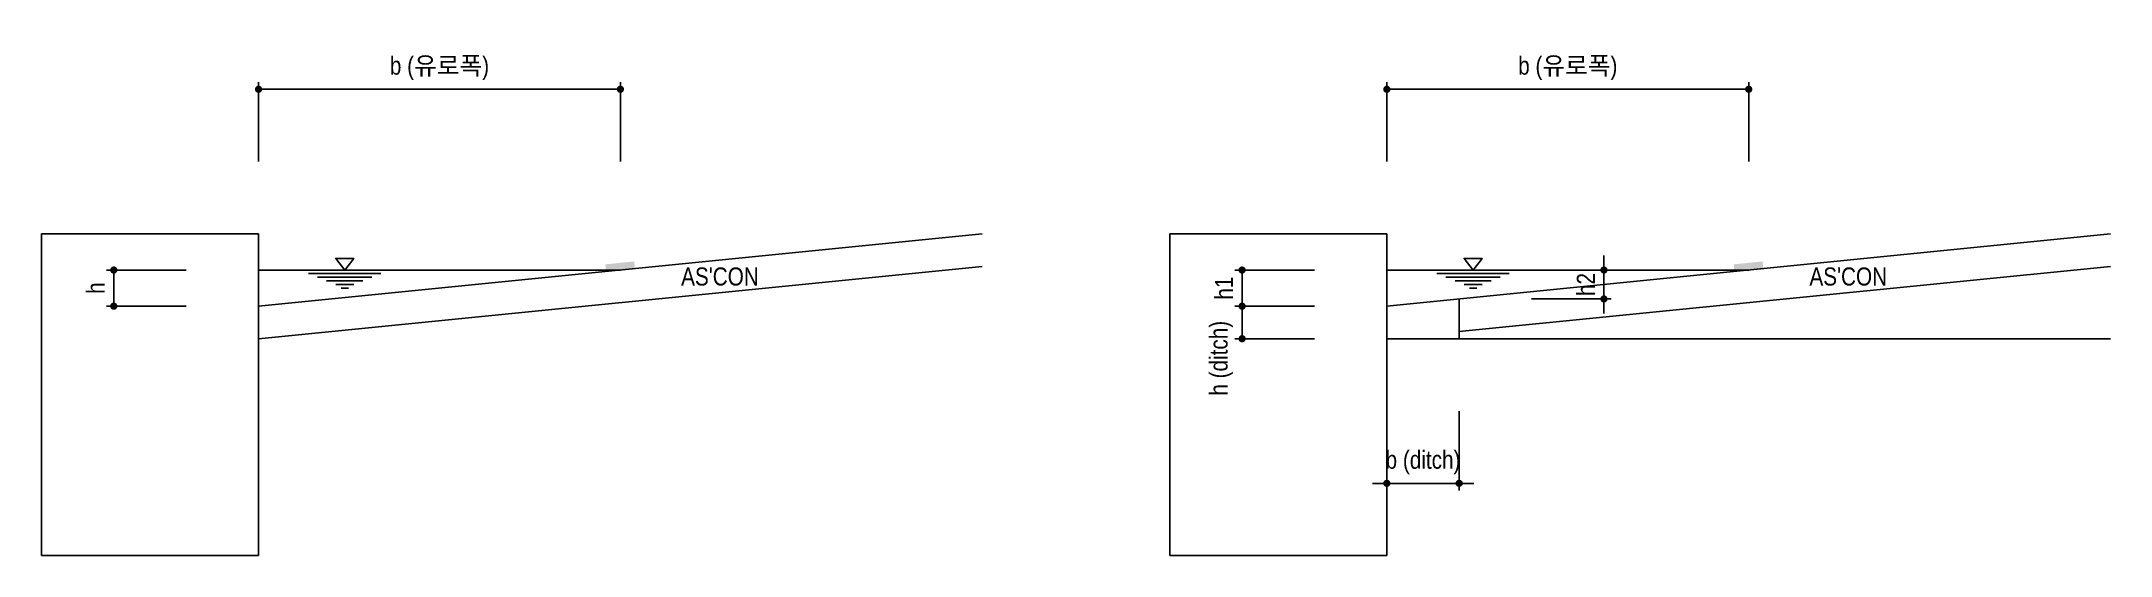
# Model space of a CAD drawing. Header units: millimetres. Extents: x 1204 to 4063, y 1385 to 2096.
import ezdxf

# ---------------------------------------------------------------- set-up
doc = ezdxf.new("R2010")
doc.units = ezdxf.units.MM
doc.header["$LTSCALE"] = 100
doc.layers.add('_SYM', color=7, linetype='Continuous')
doc.layers.add('DIM1', color=1, linetype='Continuous')
doc.styles.get("Standard").update_dxf_attribs({"font": 'ARIALN.TTF'})
doc.dimstyles.new('일반도면_0010', dxfattribs={"dimtxt": 25, "dimasz": 10, "dimexe": 10, "dimexo": 100, "dimgap": 12.5, "dimtad": 1, "dimdec": 0, "dimzin": 0, "dimdsep": 46, "dimtxsty": 'Standard', "dimblk": 'DOT', "dimcen": -50, "dimclrd": 1, "dimclre": 1, "dimclrt": 2, "dimadec": 8, "dimazin": 0, "dimtfac": 1, "dimtdec": 4, "dimtix": 1, "dimtmove": 2, "dimatfit": 3, "dimfxl": 1, "dimtolj": 1, "dimtzin": 0, "dimarcsym": 0})

# ---------------------------------------------------------------- blocks, each defined once
blk = doc.blocks.new('_Dot')
at = {"layer": 'DIM1'}
blk.add_line((0, 0), (-1, 0), dxfattribs=at)
at = {"layer": 'DIM1', "const_width": 0.5}
blk.add_lwpolyline([(-0.25, 0, 1), (0.25, 0, 1)], format="xyb", close=True, dxfattribs=at)
blk = doc.blocks.new('*D2')
at = {"layer": 'Defpoints', "color": 0}
for p in [(2003.6, 2029.6), (1503.6, 1829.6), (2003.6, 1829.6)]:
    blk.add_point(p, dxfattribs=at)
at = {"layer": 'DIM1', "color": 1, "lineweight": -2}
for p, q in [((1503.6, 1929.6), (1503.6, 2039.6)), ((2003.6, 1929.6), (2003.6, 2039.6)), ((1513.6, 2029.6), (1993.6, 2029.6))]:
    blk.add_line(p, q, dxfattribs=at)
at = {"layer": 'DIM1', "color": 1, "lineweight": -2, "xscale": 10, "yscale": 10, "zscale": 10, "rotation": 180}
blk.add_blockref('_Dot', (1503.6, 2029.6), dxfattribs=at)
at = {"layer": 'DIM1', "color": 1, "lineweight": -2, "xscale": 10, "yscale": 10, "zscale": 10}
blk.add_blockref('_Dot', (2003.6, 2029.6), dxfattribs=at)
at = {"layer": 'DIM1', "color": 2, "insert": (1753.6, 2058.6), "char_height": 25, "attachment_point": 5}
blk.add_mtext('\\A1;b (유로폭)', dxfattribs=at)
blk = doc.blocks.new('*D3')
at = {"layer": 'Defpoints', "color": 0}
for p in [(1503.6, 1779.6), (1303.6, 1729.6), (1503.6, 1729.6)]:
    blk.add_point(p, dxfattribs=at)
at = {"layer": 'DIM1', "color": 1, "lineweight": -2}
for p, q in [((1403.6, 1779.6), (1293.6, 1779.6)), ((1303.6, 1769.6), (1303.6, 1739.6)), ((1403.6, 1729.6), (1293.6, 1729.6))]:
    blk.add_line(p, q, dxfattribs=at)
at = {"layer": 'DIM1', "color": 1, "lineweight": -2, "xscale": 10, "yscale": 10, "zscale": 10}
for p, rotation in [((1303.6, 1779.6), 90), ((1303.6, 1729.6), 270)]:
    blk.add_blockref('_Dot', p, dxfattribs=dict(at, rotation=rotation))
at = {"layer": 'DIM1', "color": 2, "insert": (1278.6, 1754.6), "char_height": 25, "attachment_point": 5, "rotation": 90}
blk.add_mtext('\\A1;h', dxfattribs=at)
blk = doc.blocks.new('WATER2')
at = {"layer": '_SYM', "color": 0}
for p, q in [((-5, -0.5), (5, -0.5)), ((-3.75, -1), (3.75, -1)), ((-2.5, -1.5), (2.5, -1.5)), ((-1.25, -2), (1.25, -2)), ((-0.5, -2.5), (0.5, -2.5))]:
    blk.add_line(p, q, dxfattribs=at)
blk.add_lwpolyline([(0, 0), (1.25, 1.6), (-1.25, 1.6)], close=True, dxfattribs=at)
blk = doc.blocks.new('*D8')
at = {"layer": 'Defpoints', "color": 0}
for p in [(3562.6, 2029.6), (3062.6, 1829.6), (3562.6, 1829.6)]:
    blk.add_point(p, dxfattribs=at)
at = {"layer": 'DIM1', "color": 1, "lineweight": -2}
for p, q in [((3062.6, 1929.6), (3062.6, 2039.6)), ((3562.6, 1929.6), (3562.6, 2039.6)), ((3072.6, 2029.6), (3552.6, 2029.6))]:
    blk.add_line(p, q, dxfattribs=at)
at = {"layer": 'DIM1', "color": 1, "lineweight": -2, "xscale": 10, "yscale": 10, "zscale": 10, "rotation": 180}
blk.add_blockref('_Dot', (3062.6, 2029.6), dxfattribs=at)
at = {"layer": 'DIM1', "color": 1, "lineweight": -2, "xscale": 10, "yscale": 10, "zscale": 10}
blk.add_blockref('_Dot', (3562.6, 2029.6), dxfattribs=at)
at = {"layer": 'DIM1', "color": 2, "insert": (3312.6, 2058.6), "char_height": 25, "attachment_point": 5}
blk.add_mtext('\\A1;b (유로폭)', dxfattribs=at)
blk = doc.blocks.new('*D9')
at = {"layer": 'Defpoints', "color": 0}
for p in [(3062.6, 1779.6), (2862.6, 1729.6), (3062.6, 1729.6)]:
    blk.add_point(p, dxfattribs=at)
at = {"layer": 'DIM1', "color": 1, "lineweight": -2}
for p, q in [((2962.6, 1779.6), (2852.6, 1779.6)), ((2862.6, 1769.6), (2862.6, 1739.6)), ((2962.6, 1729.6), (2852.6, 1729.6))]:
    blk.add_line(p, q, dxfattribs=at)
at = {"layer": 'DIM1', "color": 1, "lineweight": -2, "xscale": 10, "yscale": 10, "zscale": 10}
for p, rotation in [((2862.6, 1779.6), 90), ((2862.6, 1729.6), 270)]:
    blk.add_blockref('_Dot', p, dxfattribs=dict(at, rotation=rotation))
at = {"layer": 'DIM1', "color": 2, "insert": (2837.6, 1754.6), "char_height": 25, "attachment_point": 5, "rotation": 90}
blk.add_mtext('\\A1;h1', dxfattribs=at)
blk = doc.blocks.new('*D10')
at = {"layer": 'Defpoints', "color": 0}
for p in [(3162.6, 1779.6), (3362.6, 1779.6), (3162.6, 1739.6)]:
    blk.add_point(p, dxfattribs=at)
at = {"layer": 'DIM1', "color": 1, "lineweight": -2}
for p, q in [((3262.6, 1779.6), (3372.6, 1779.6)), ((3362.6, 1789.6), (3362.6, 1799.6)), ((3362.6, 1739.6), (3362.6, 1779.6)), ((3262.6, 1739.6), (3372.6, 1739.6)), ((3362.6, 1729.6), (3362.6, 1719.6))]:
    blk.add_line(p, q, dxfattribs=at)
at = {"layer": 'DIM1', "color": 1, "lineweight": -2, "xscale": 10, "yscale": 10, "zscale": 10}
for p, rotation in [((3362.6, 1779.6), 270), ((3362.6, 1739.6), 90)]:
    blk.add_blockref('_Dot', p, dxfattribs=dict(at, rotation=rotation))
at = {"layer": 'DIM1', "color": 2, "insert": (3337.6, 1759.6), "char_height": 25, "attachment_point": 5, "rotation": 90}
blk.add_mtext('\\A1;h2', dxfattribs=at)
blk = doc.blocks.new('*D11')
at = {"layer": 'Defpoints', "color": 0}
for p in [(3062.6, 1684.6), (3162.6, 1684.6), (3162.6, 1484.6)]:
    blk.add_point(p, dxfattribs=at)
at = {"layer": 'DIM1', "color": 1, "lineweight": -2}
for p, q in [((3062.6, 1584.6), (3062.6, 1474.6)), ((3162.6, 1584.6), (3162.6, 1474.6)), ((3052.6, 1484.6), (3042.6, 1484.6)), ((3062.6, 1484.6), (3162.6, 1484.6)), ((3172.6, 1484.6), (3182.6, 1484.6))]:
    blk.add_line(p, q, dxfattribs=at)
at = {"layer": 'DIM1', "color": 1, "lineweight": -2, "xscale": 10, "yscale": 10, "zscale": 10}
blk.add_blockref('_Dot', (3062.6, 1484.6), dxfattribs=at)
at = {"layer": 'DIM1', "color": 1, "lineweight": -2, "xscale": 10, "yscale": 10, "zscale": 10, "rotation": 180}
blk.add_blockref('_Dot', (3162.6, 1484.6), dxfattribs=at)
at = {"layer": 'DIM1', "color": 2, "insert": (3112.6, 1513.5), "char_height": 25, "attachment_point": 5}
blk.add_mtext('\\A1;b (ditch)', dxfattribs=at)
blk = doc.blocks.new('*D12')
at = {"layer": 'Defpoints', "color": 0}
for p in [(3062.6, 1729.6), (2862.6, 1684.6), (3062.6, 1684.6)]:
    blk.add_point(p, dxfattribs=at)
at = {"layer": 'DIM1', "color": 1, "lineweight": -2}
for p, q in [((2962.6, 1729.6), (2852.6, 1729.6)), ((2862.6, 1719.6), (2862.6, 1694.6)), ((2962.6, 1684.6), (2852.6, 1684.6))]:
    blk.add_line(p, q, dxfattribs=at)
at = {"layer": 'DIM1', "color": 1, "lineweight": -2, "xscale": 10, "yscale": 10, "zscale": 10}
for p, rotation in [((2862.6, 1729.6), 90), ((2862.6, 1684.6), 270)]:
    blk.add_blockref('_Dot', p, dxfattribs=dict(at, rotation=rotation))
at = {"layer": 'DIM1', "color": 2, "insert": (2833.8, 1657.6), "char_height": 25, "attachment_point": 5, "rotation": 90}
blk.add_mtext('\\A1;h (ditch)', dxfattribs=at)

msp = doc.modelspace()

# ---------------------------------------------------------------- linework, layer by layer
for p, q in [((1203.6, 1829.6), (1503.6, 1829.6)), ((1203.6, 1829.6), (1203.6, 1384.6)), ((1503.6, 1729.6), (2503.6, 1829.6)), ((1503.6, 1829.6), (1503.6, 1384.6)), ((2762.6, 1829.6), (2762.6, 1384.6)), ((2762.6, 1829.6), (3062.6, 1829.6)), ((3062.6, 1829.6), (3062.6, 1384.6)), ((3062.6, 1729.6), (4062.6, 1829.6)), ((1503.6, 1684.6), (2503.6, 1784.6)), ((2003.6, 1779.6), (1503.6, 1779.6)), ((3562.6, 1779.6), (3062.6, 1779.6)), ((3162.6, 1694.6), (4062.6, 1784.6)), ((3162.6, 1739.6), (3162.6, 1684.6)), ((3062.6, 1684.6), (4062.6, 1684.6)), ((1203.6, 1384.6), (1503.6, 1384.6)), ((2762.6, 1384.6), (3062.6, 1384.6))]:
    msp.add_line(p, q)
for points in [[(1982.8, 1787.5), (2022.6, 1791.5), (1983.7, 1778.6), (2023.5, 1782.6)], [(3541.9, 1787.5), (3581.7, 1791.5), (3542.7, 1778.6), (3582.5, 1782.6)]]:
    msp.add_solid(points)

# ---------------------------------------------------------------- block references
at = {"xscale": 10, "yscale": 10, "zscale": 10}
for p in [(1622.7, 1779.6), (3181.8, 1779.6)]:
    msp.add_blockref('WATER2', p, dxfattribs=at)

# ---------------------------------------------------------------- texts
for p in [(2087.5, 1758.2), (3646.5, 1758.2)]:
    msp.add_text("AS'CON", height=25).set_placement(p)

# ---------------------------------------------------------------- dimensions: what is measured, and where the dimension line sits
at = {"layer": 'DIM1'}
for base, p1, p2, text, picture, middle in [((2003.6, 2029.6), (1503.6, 1829.6), (2003.6, 1829.6), 'b (유로폭)', '*D2', (1753.6, 2058.6)), ((3562.6, 2029.6), (3062.6, 1829.6), (3562.6, 1829.6), 'b (유로폭)', '*D8', (3312.6, 2058.6)), ((3162.6, 1484.6), (3062.6, 1684.6), (3162.6, 1684.6), 'b (ditch)', '*D11', (3112.6, 1513.5))]:
    dim = msp.add_linear_dim(base=base, p1=p1, p2=p2, text=text, dimstyle='일반도면_0010', dxfattribs=at)
    dim.commit()
    dim.dimension.update_dxf_attribs({"geometry": picture, "text_midpoint": middle})
for base, p1, p2, text, picture, middle in [((1303.6, 1729.6), (1503.6, 1779.6), (1503.6, 1729.6), 'h', '*D3', (1278.6, 1754.6)), ((2862.6, 1729.6), (3062.6, 1779.6), (3062.6, 1729.6), 'h1', '*D9', (2837.6, 1754.6)), ((3362.6, 1779.6), (3162.6, 1739.6), (3162.6, 1779.6), 'h2', '*D10', (3337.6, 1759.6))]:
    dim = msp.add_linear_dim(base=base, p1=p1, p2=p2, angle=90, text=text, dimstyle='일반도면_0010', dxfattribs=at)
    dim.commit()
    dim.dimension.update_dxf_attribs({"geometry": picture, "text_midpoint": middle})
dim = msp.add_linear_dim(base=(2862.6, 1684.6), p1=(3062.6, 1729.6), p2=(3062.6, 1684.6), angle=90, text='h (ditch)', dimstyle='일반도면_0010', dxfattribs=at)
dim.commit()
dim.dimension.update_dxf_attribs({"geometry": '*D12', "text_midpoint": (2833.8, 1657.6), "dimtype": 160})

doc.saveas('drawing.dxf')
